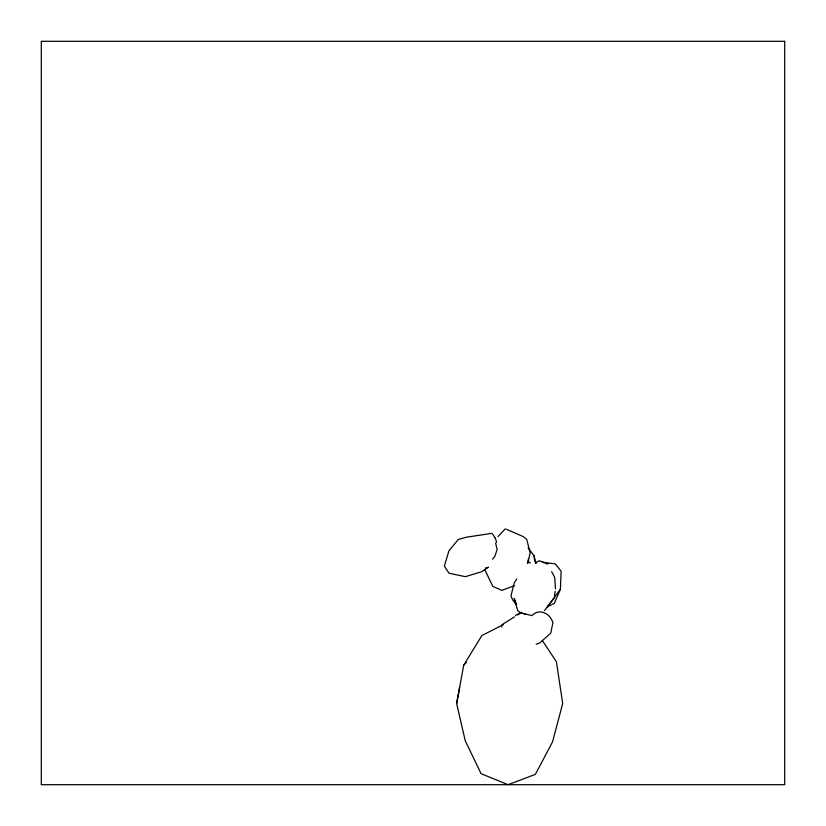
<?xml version="1.0" encoding="UTF-8"?>
<svg xmlns="http://www.w3.org/2000/svg" width="826" height="826" viewBox="0 0 826 826"><rect width="100%" height="100%" fill="white"/><g stroke="black" fill="none" stroke-linecap="round" stroke-linejoin="round"><path stroke-width="1.24" d="M560.41 589.237L547.359 606.924L554.318 603.31L560.41 589.237L561.112 571.231L555.227 563.817L542.672 562.423M527.979 561.69L527.773 563.446L530.137 552.842L526.709 539.337L523.271 536.621L506.431 529.29M528.144 560.658L528.495 558.593M554.463 595.835L555.237 591.282M542.331 640.553L556.394 661.698L562.702 703.535L552.491 741.985L535.351 774.365L508.093 784.7L481.083 773.694L465.214 740.664L456.644 703.535L463.737 665.126L481.899 635.504L503.54 624.508M456.644 703.535L459.628 687.438M501.496 626.986L501.96 624.704L514.526 616.867M535.96 563.332L536.208 562.392L539.141 560.751L547.597 563.518M535.651 563.353L536.208 562.392M554.711 597.343L544.468 610.517M516.694 578.974L514.133 583.135L510.964 596.021L512.667 599.903L516.364 604.56M492.606 559.192L494.96 556.105L497.118 549.435L495.693 543.394L496.581 541.67L495.042 537.922M498.006 536.59L505.305 528.805M463.737 665.126L466.38 662.4M517.675 614.905L520.814 612.944M515.496 615.422L521.856 612.293M536.177 644.259L539.739 642.927L550.756 633.17L552.893 622.742C550.312 613.439 539.161 607.812 531.954 615.607L521.041 612.944L517.768 610.744L514.144 598.478L516.611 604.322M514.66 585.665L501.826 590.342L492.854 586.429L484.759 569.641M492.131 533.317L466.349 537.21L458.337 539.44L448.941 550.766L444.378 566.109L448.972 573.192L465.399 576.682L481.599 571.716L488.352 567.132L486.277 568.247L485.543 567.865M545.728 563.456L547.875 564.044M523.622 613.563L525.233 614.317M528.031 561.257L530.333 563.002M528.082 547.865L534.071 555.805L535.496 561.69M492.699 534.205L495.001 537.747M534.649 560.565L534.071 555.805M551.644 571.664L554.721 577.488L555.475 588.773M534.794 560.307L535.372 562.33M784.7 41.3L41.3 41.3L41.3 784.7L784.7 784.7L784.7 41.3"/></g></svg>
